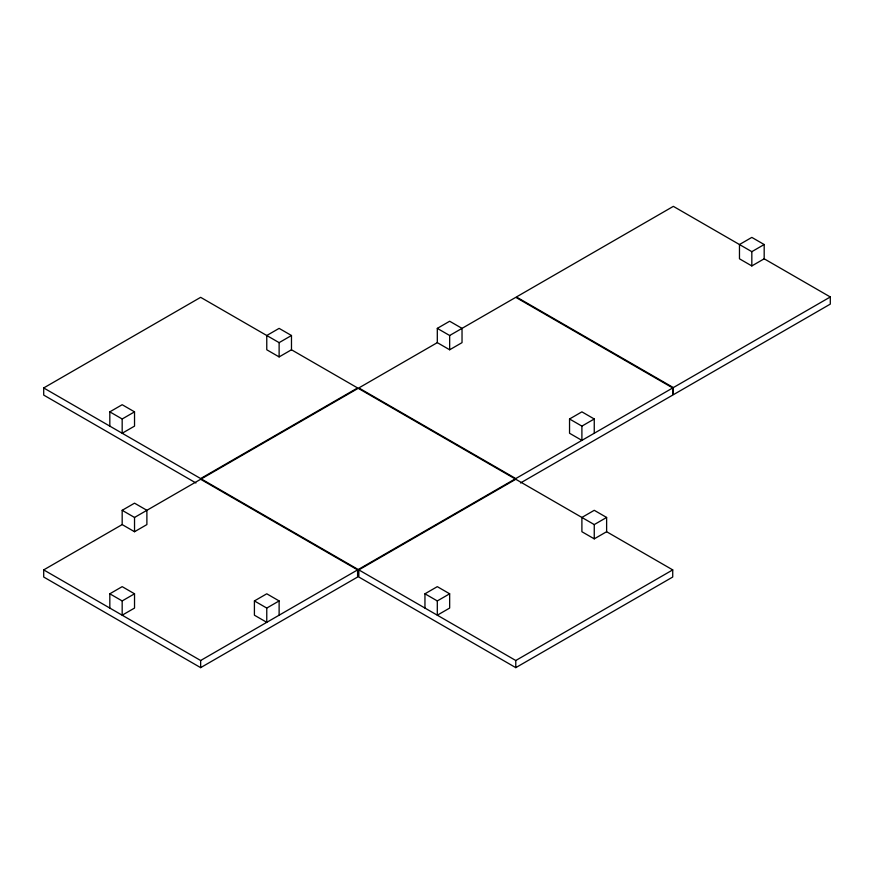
<?xml version="1.0" encoding="UTF-8"?>
<svg xmlns="http://www.w3.org/2000/svg" width="874" height="874" viewBox="0 0 874 874"><rect width="100%" height="100%" fill="white"/><g stroke="black" fill="none" stroke-linecap="round" stroke-linejoin="round"><path stroke-width="1.31" d="M43.7 387.947L200.649 297.335L279.123 342.641L291.479 335.507L291.479 349.775L357.597 387.947L200.649 478.559L43.7 387.947L43.7 395.081L195.929 482.972M109.818 411.851L122.174 404.717L134.53 411.851L134.53 426.119L122.174 433.253L122.174 418.985L109.818 411.851L109.818 426.119M122.174 418.985L134.53 411.851M291.479 335.507L279.123 328.373L266.767 335.507L266.767 349.775L279.123 356.909L291.479 349.775M122.174 510.307L134.53 503.173L146.887 510.307L146.887 524.586L134.53 531.72L122.174 524.586L43.7 569.892L43.7 577.026L200.649 667.638L357.597 577.026L357.597 569.892L200.649 479.28L134.53 517.452L122.174 510.307L122.174 524.586M437.306 342.641L437.306 328.373L449.662 321.239L462.029 328.373L462.029 342.641L449.662 349.775L437.306 342.641L358.832 387.947L515.78 478.559L672.729 387.947L672.729 395.081L520.5 482.972M437.306 328.373L449.662 335.507L515.78 297.335L672.729 387.947M109.818 593.796L122.174 586.651L134.53 593.796L134.53 608.064L122.174 615.198L122.174 600.93L109.818 593.796L109.818 608.064M122.174 600.93L134.53 593.796M751.826 251.668L764.182 244.534L764.182 258.802L830.3 296.974L830.3 304.108L673.351 394.72L673.351 387.586L516.403 296.974L673.351 206.362L751.826 251.668L751.826 265.936L764.182 258.802M279.123 600.93L266.767 608.064L266.767 622.332L254.41 615.198L254.41 600.93L266.767 593.796L279.123 600.93L279.123 615.198M594.254 418.985L581.898 426.119L581.898 440.387L569.542 433.253L569.542 418.985L581.898 411.851L594.254 418.985L594.254 433.253M43.7 569.892L200.649 660.504L357.597 569.892M358.22 569.531L515.168 478.919L358.22 388.307L201.271 478.919L358.22 569.531L358.22 576.665M673.351 387.586L830.3 296.974M358.832 569.892L515.78 479.28L594.254 524.586L606.622 517.452L606.622 531.72L672.729 569.892L672.729 577.026L515.78 667.638L358.832 577.026L358.832 569.892L515.78 660.504L672.729 569.892M424.95 608.064L424.95 593.796L437.306 586.651L449.662 593.796L449.662 608.064L437.306 615.198L437.306 600.93L449.662 593.796M606.622 517.452L594.254 510.307L581.898 517.452L581.898 531.72L594.254 538.854L606.622 531.72M764.182 244.534L751.826 237.4L739.47 244.534L739.47 258.802L751.826 265.936M569.542 418.985L581.898 426.119M424.95 593.796L437.306 600.93M254.41 600.93L266.767 608.064M594.254 524.586L594.254 538.854M515.78 660.504L515.78 667.638M449.662 335.507L449.662 349.775M279.123 342.641L279.123 356.909M200.649 660.504L200.649 667.638M134.53 517.452L134.53 531.72"/></g></svg>
